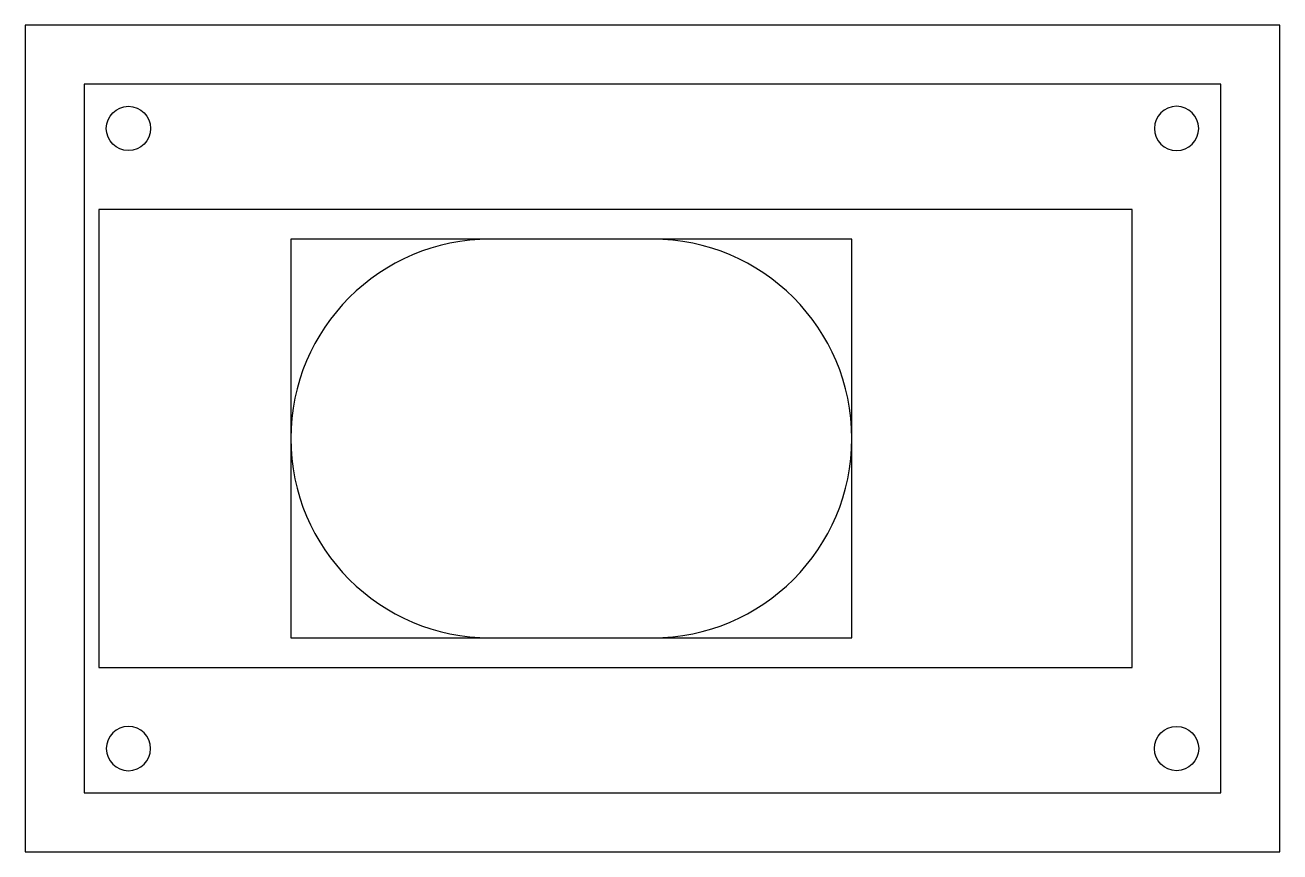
# Model space of a CAD drawing. Header units: millimetres. Extents: x 0 to 85, y 0 to 56.
import ezdxf

# ---------------------------------------------------------------- set-up
doc = ezdxf.new("R2010")
doc.units = ezdxf.units.MM
for name, color, linetype, true_color in [('Boite', 178, 'Continuous', 0x000000), ('Speaker', 12, 'Continuous', 0xc80000), ('Trou', 86, 'Continuous', 0x1e8213)]:
    doc.layers.add(name, color=color, linetype=linetype, true_color=true_color)

msp = doc.modelspace()

# ---------------------------------------------------------------- linework, layer by layer
at = {"layer": 'Boite'}
for points in [[(-0.021, -0.001), (84.979, -0.001), (84.979, 55.999), (-0.021, 55.999)], [(3.979, 3.999), (80.979, 3.999), (80.979, 51.999), (3.979, 51.999)]]:
    msp.add_lwpolyline(points, close=True, dxfattribs=at)
for centre in [(6.979, 48.999), (77.979, 6.999)]:
    msp.add_circle(centre, 1.5, dxfattribs=at)
at = {"layer": 'Boite', "extrusion": (0, 0, -1)}
for centre in [(-77.979, 48.999), (-6.979, 6.999)]:
    msp.add_circle(centre, 1.5, dxfattribs=at)
at = {"layer": 'Speaker'}
for points in [[(4.979, 12.499), (74.979, 12.499), (74.979, 43.499), (4.979, 43.499)], [(17.979, 14.499), (55.979, 14.499), (55.979, 41.499), (17.979, 41.499)]]:
    msp.add_lwpolyline(points, close=True, dxfattribs=at)
for centre, start, end in [((31.479, 27.999), 90, 180), ((42.479, 27.999), 0, 90), ((31.479, 27.999), 180, 270), ((42.479, 27.999), 270, 0)]:
    msp.add_arc(centre, 13.5, start, end, dxfattribs=at)
for points in [[(42.479, 41.499), (36.979, 41.499), (31.479, 41.499)], [(31.479, 14.499), (36.979, 14.499), (42.479, 14.499)]]:
    msp.add_open_spline(points, degree=2, dxfattribs=at)
at = {"layer": 'Trou'}
for centre, start, end in [((31.479, 27.999), 90, 180), ((42.479, 27.999), 0, 90), ((31.479, 27.999), 180, 270), ((42.479, 27.999), 270, 0)]:
    msp.add_arc(centre, 13.5, start, end, dxfattribs=at)
for points in [[(42.479, 41.499), (36.979, 41.499), (31.479, 41.499)], [(31.479, 14.499), (36.979, 14.499), (42.479, 14.499)]]:
    msp.add_open_spline(points, degree=2, dxfattribs=at)

doc.saveas('drawing.dxf')
